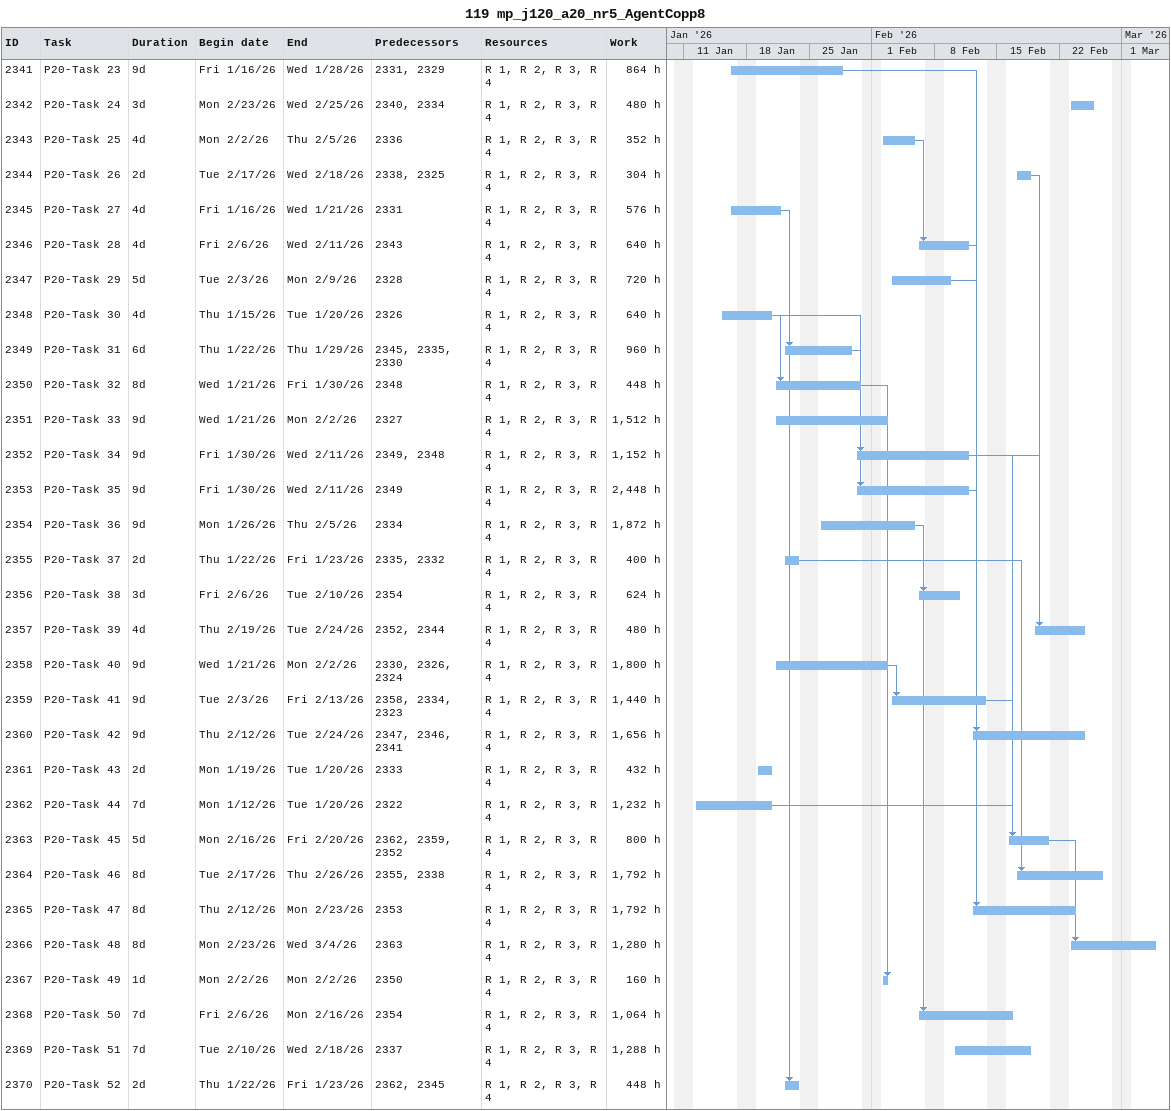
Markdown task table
119 mp_j120_a20_nr5_AgentCopp8

| ID | Task | Duration | Start | Finish | Predecessors | Resources | Work (h) |
|---|---|---|---|---|---|---|---|
| 2341 | P20-Task 23 | 9d | 2026-01-16 | 2026-01-28 | 2331, 2329 | R 1, R 2, R 3, R 4 | 864 |
| 2342 | P20-Task 24 | 3d | 2026-02-23 | 2026-02-25 | 2340, 2334 | R 1, R 2, R 3, R 4 | 480 |
| 2343 | P20-Task 25 | 4d | 2026-02-02 | 2026-02-05 | 2336 | R 1, R 2, R 3, R 4 | 352 |
| 2344 | P20-Task 26 | 2d | 2026-02-17 | 2026-02-18 | 2338, 2325 | R 1, R 2, R 3, R 4 | 304 |
| 2345 | P20-Task 27 | 4d | 2026-01-16 | 2026-01-21 | 2331 | R 1, R 2, R 3, R 4 | 576 |
| 2346 | P20-Task 28 | 4d | 2026-02-06 | 2026-02-11 | 2343 | R 1, R 2, R 3, R 4 | 640 |
| 2347 | P20-Task 29 | 5d | 2026-02-03 | 2026-02-09 | 2328 | R 1, R 2, R 3, R 4 | 720 |
| 2348 | P20-Task 30 | 4d | 2026-01-15 | 2026-01-20 | 2326 | R 1, R 2, R 3, R 4 | 640 |
| 2349 | P20-Task 31 | 6d | 2026-01-22 | 2026-01-29 | 2345, 2335, 2330 | R 1, R 2, R 3, R 4 | 960 |
| 2350 | P20-Task 32 | 8d | 2026-01-21 | 2026-01-30 | 2348 | R 1, R 2, R 3, R 4 | 448 |
| 2351 | P20-Task 33 | 9d | 2026-01-21 | 2026-02-02 | 2327 | R 1, R 2, R 3, R 4 | 1512 |
| 2352 | P20-Task 34 | 9d | 2026-01-30 | 2026-02-11 | 2349, 2348 | R 1, R 2, R 3, R 4 | 1152 |
| 2353 | P20-Task 35 | 9d | 2026-01-30 | 2026-02-11 | 2349 | R 1, R 2, R 3, R 4 | 2448 |
| 2354 | P20-Task 36 | 9d | 2026-01-26 | 2026-02-05 | 2334 | R 1, R 2, R 3, R 4 | 1872 |
| 2355 | P20-Task 37 | 2d | 2026-01-22 | 2026-01-23 | 2335, 2332 | R 1, R 2, R 3, R 4 | 400 |
| 2356 | P20-Task 38 | 3d | 2026-02-06 | 2026-02-10 | 2354 | R 1, R 2, R 3, R 4 | 624 |
| 2357 | P20-Task 39 | 4d | 2026-02-19 | 2026-02-24 | 2352, 2344 | R 1, R 2, R 3, R 4 | 480 |
| 2358 | P20-Task 40 | 9d | 2026-01-21 | 2026-02-02 | 2330, 2326, 2324 | R 1, R 2, R 3, R 4 | 1800 |
| 2359 | P20-Task 41 | 9d | 2026-02-03 | 2026-02-13 | 2358, 2334, 2323 | R 1, R 2, R 3, R 4 | 1440 |
| 2360 | P20-Task 42 | 9d | 2026-02-12 | 2026-02-24 | 2347, 2346, 2341 | R 1, R 2, R 3, R 4 | 1656 |
| 2361 | P20-Task 43 | 2d | 2026-01-19 | 2026-01-20 | 2333 | R 1, R 2, R 3, R 4 | 432 |
| 2362 | P20-Task 44 | 7d | 2026-01-12 | 2026-01-20 | 2322 | R 1, R 2, R 3, R 4 | 1232 |
| 2363 | P20-Task 45 | 5d | 2026-02-16 | 2026-02-20 | 2362, 2359, 2352 | R 1, R 2, R 3, R 4 | 800 |
| 2364 | P20-Task 46 | 8d | 2026-02-17 | 2026-02-26 | 2355, 2338 | R 1, R 2, R 3, R 4 | 1792 |
| 2365 | P20-Task 47 | 8d | 2026-02-12 | 2026-02-23 | 2353 | R 1, R 2, R 3, R 4 | 1792 |
| 2366 | P20-Task 48 | 8d | 2026-02-23 | 2026-03-04 | 2363 | R 1, R 2, R 3, R 4 | 1280 |
| 2367 | P20-Task 49 | 1d | 2026-02-02 | 2026-02-02 | 2350 | R 1, R 2, R 3, R 4 | 160 |
| 2368 | P20-Task 50 | 7d | 2026-02-06 | 2026-02-16 | 2354 | R 1, R 2, R 3, R 4 | 1064 |
| 2369 | P20-Task 51 | 7d | 2026-02-10 | 2026-02-18 | 2337 | R 1, R 2, R 3, R 4 | 1288 |
| 2370 | P20-Task 52 | 2d | 2026-01-22 | 2026-01-23 | 2362, 2345 | R 1, R 2, R 3, R 4 | 448 |
